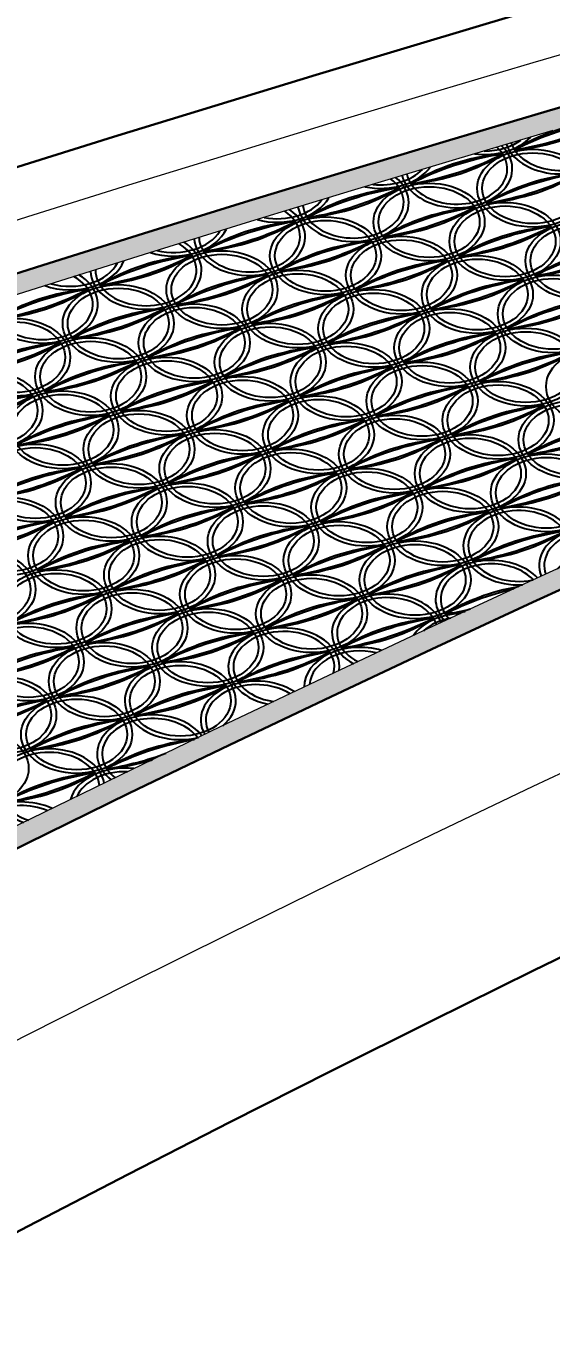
# Model space of a CAD drawing. Header units: millimetres. Extents: x 4628 to 974470, y 12613 to 383573.
# Drawn here: x 503573 to 508769, y 329091 to 341944 of the extents above; entities that cross this region are included whole.
import ezdxf

# ---------------------------------------------------------------- set-up
doc = ezdxf.new("R2010")
doc.units = ezdxf.units.MM
doc.linetypes.add('CENTER', pattern=[2, 1.25, -0.25, 0.25, -0.25])
for name, color, linetype, lineweight in [('标注', 3, 'Continuous', 18), ('桥 中心线', 5, 'CENTER', 15), ('桥 构造粗实', 1, 'Continuous', 30)]:
    doc.layers.add(name, color=color, linetype=linetype, lineweight=lineweight)
doc.styles.add('仿宋字', font='', dxfattribs={"width": 0.7})
doc.styles.get('仿宋字').set_extended_font_data('仿宋_GB2312')
doc.dimstyles.new('750', dxfattribs={"dimscale": 0, "dimtxt": 2.5, "dimasz": 1, "dimexe": 1, "dimexo": 1, "dimgap": 0, "dimtad": 0, "dimdec": 0, "dimlfac": 0.1, "dimrnd": 0.1, "dimzin": 12, "dimdsep": 46, "dimtxsty": '仿宋字', "dimblk": 'OBLIQUE', "dimcen": -1, "dimclrd": 256, "dimclre": 256, "dimclrt": 256, "dimadec": 4, "dimazin": 0, "dimtp": 2, "dimtm": 3, "dimtfac": 0.5, "dimtdec": 0, "dimtmove": 2, "dimatfit": 3, "dimldrblk": 'OBLIQUE', "dimfxl": 3, "dimfxlon": 1, "dimtvp": 0.7, "dimtolj": 1, "dimtzin": 12, "dimarcsym": 0})

# ---------------------------------------------------------------- blocks, each defined once
blk = doc.blocks.new('_Oblique')
at = {"color": 0, "linetype": 'ByBlock', "lineweight": -2}
blk.add_line((-0.5, -0.5), (0.5, 0.5), dxfattribs=at)
blk = doc.blocks.new('*D94')
at = {"layer": 'Defpoints', "color": 0}
for p in [(663589, 354869), (663589, 320810), (501589, 320390)]:
    blk.add_point(p, dxfattribs=at)
at = {"layer": '标注', "lineweight": -2}
for p, q in [((501589, 352869), (501589, 355869)), ((663589, 352869), (663589, 355869)), ((501589, 354869), (663589, 354869))]:
    blk.add_line(p, q, dxfattribs=at)
at = {"layer": '标注', "lineweight": -2, "xscale": 1000.0000020837, "yscale": 1000.0000020837, "zscale": 1000.0000020837, "rotation": 180}
blk.add_blockref('_Oblique', (501589, 354869), dxfattribs=at)
at = {"layer": '标注', "lineweight": -2, "xscale": 1000.0000020837, "yscale": 1000.0000020837, "zscale": 1000.0000020837}
blk.add_blockref('_Oblique', (663589, 354869), dxfattribs=at)
at = {"layer": '标注', "insert": (582589, 356619), "char_height": 2500, "attachment_point": 5, "style": '仿宋字'}
blk.add_mtext('\\A1;18×900', dxfattribs=at)
blk = doc.blocks.new('332323')
at = {"color": 8}
for centre, major_axis, start_param, end_param in [((27921, 19778), (550, 0), 3.385639, 6.836273), ((27921, 19778), (500, 0), 3.369774, 6.852097), ((28607, 18750), (-1697, 0), -1.433605, -0.835323), ((28959, 18221), (-2505, 0), -1.335396, -0.933532), ((27236, 20807), (1697, 0), -1.433605, -0.835323), ((26884, 21336), (-2505, 0), 1.806196, 2.208061), ((26896, 19444), (550, 0), 3.316794, 6.915192), ((27170, 19970), (-550, 0), 7.672953, 8.837377), ((27170, 19970), (-500, 0), 7.84933, 8.661), ((26896, 19444), (500, 0), 3.293228, 6.938761), ((27581, 18415), (-1697, 0), -1.433605, -0.835323), ((27933, 17886), (2505, 0), 1.806196, 2.208061), ((26211, 20472), (-1697, 0), 1.707987, 2.30627), ((25859, 21001), (2505, 0), -1.335396, -0.933532), ((27648, 19252), (-550, 0), 3.141593, 9.424778), ((27648, 19252), (-500, 0), 3.141593, 9.424778), ((26144, 19635), (550, 0), 4.423457, 5.813318), ((26144, 19635), (500, 0), 4.553985, 5.682791), ((25871, 19109), (-550, 0), 6.399004, 10.126196), ((25871, 19109), (-500, 0), 6.368473, 10.156776), ((28333, 18223), (1697, 0), 1.707987, 2.30627), ((28685, 17695), (-2505, 0), -1.335396, -0.933532), ((26963, 20281), (1697, 0), -1.433605, -0.835323), ((26610, 20809), (-2505, 0), 1.806196, 2.208061), ((25119, 19300), (-550, 0), 7.485188, 9.044364), ((26556, 18080), (-1697, 0), -1.433605, -0.835323), ((26908, 17551), (-2505, 0), -1.335396, -0.933532), ((25185, 20137), (-1697, 0), 1.707987, 2.30627), ((24833, 20666), (2505, 0), -1.335396, -0.933532), ((24845, 18774), (-550, 0), 6.349242, 10.185941), ((24845, 18774), (500, 0), 3.170948, 7.081148), ((25119, 19300), (500, 0), 4.450775, 5.795592), ((27308, 17889), (1697, 0), 1.707987, 2.30627), ((27660, 17360), (-2505, 0), -1.335396, -0.933532), ((25937, 19946), (-1697, 0), 1.707987, 2.30627), ((25585, 20475), (-2505, 0), 1.806196, 2.208061), ((25530, 17746), (1697, 0), 1.707987, 2.30627), ((25883, 17217), (-2505, 0), -1.335396, -0.933532), ((24160, 19803), (1697, 0), -1.433605, -0.835323), ((23808, 20332), (2505, 0), -1.335396, -0.933532), ((25597, 18583), (-550, 0), 3.141593, 9.424778), ((25597, 18583), (-500, 0), 3.141593, 9.424778), ((28126, 18534), (-550, 0), 3.141593, 9.424778), ((24093, 18966), (-550, 0), 7.425585, 9.113519), ((24093, 18966), (-500, 0), 7.518474, 9.020629), ((28059, 17697), (1697, 0), 1.707987, 2.30627), ((28412, 17168), (-2505, 0), -1.335396, -0.933532), ((26689, 19754), (-1697, 0), 1.707987, 2.30627), ((26337, 20283), (2505, 0), -1.335396, -0.933532), ((28126, 18534), (-500, 0), 3.141593, 9.424778), ((23820, 18439), (-550, 0), 6.309402, 10.235715), ((23820, 18439), (-500, 0), 6.267436, 10.277831), ((26282, 17554), (1697, 0), 1.707987, 2.30627), ((26634, 17025), (-2505, 0), -1.335396, -0.933532), ((24912, 19611), (-1697, 0), 1.707987, 2.30627), ((24560, 20140), (2505, 0), -1.335396, -0.933532), ((28811, 17506), (1697, 0), 1.707987, 2.30627), ((29163, 16977), (-2505, 0), -1.335396, -0.933532), ((27441, 19563), (-1697, 0), 1.707987, 2.30627), ((27088, 20092), (2505, 0), -1.335396, -0.933532), ((23068, 18631), (550, 0), 4.241313, 6.02461), ((23068, 18631), (500, 0), 4.324421, 5.94101), ((24505, 17411), (1697, 0), 1.707987, 2.30627), ((24857, 16882), (2505, 0), 1.806196, 2.208061), ((23135, 19468), (1697, 0), -1.433605, -0.835323), ((22782, 19997), (2505, 0), -1.335396, -0.933532), ((24572, 18248), (-550, 0), 3.141593, 9.424778), ((24572, 18248), (-500, 0), 3.141593, 9.424778), ((27034, 17363), (-1697, 0), -1.433605, -0.835323), ((27386, 16834), (-2505, 0), -1.335396, -0.933532), ((25664, 19420), (-1697, 0), 1.707987, 2.30627), ((25311, 19948), (-2505, 0), 1.806196, 2.208061), ((22794, 18105), (-550, 0), 6.279848, 10.275148), ((25257, 17219), (1697, 0), 1.707987, 2.30627), ((25609, 16691), (-2505, 0), -1.335396, -0.933532), ((23886, 19277), (-1697, 0), 1.707987, 2.30627), ((23534, 19805), (-2505, 0), 1.806196, 2.208061), ((25323, 18056), (-550, 0), 3.141593, 9.424778), ((22794, 18105), (-500, 0), 6.233677, 10.321525), ((23480, 17076), (-1697, 0), -1.433605, -0.835323), ((23832, 16547), (2505, 0), 1.806196, 2.208061), ((22109, 19133), (1697, 0), -1.433605, -0.835323), ((21757, 19662), (-2505, 0), 1.806196, 2.208061), ((27786, 17171), (-1697, 0), -1.433605, -0.835323), ((28138, 16642), (2505, 0), 1.806196, 2.208061), ((26415, 19228), (-1697, 0), 1.707987, 2.30627), ((26063, 19757), (-2505, 0), 1.806196, 2.208061), ((26009, 17028), (1697, 0), 1.707987, 2.30627), ((26361, 16499), (-2505, 0), -1.335396, -0.933532), ((24638, 19085), (-1697, 0), 1.707987, 2.30627), ((24286, 19614), (-2505, 0), 1.806196, 2.208061), ((26075, 17865), (-550, 0), 3.141593, 9.424778), ((26075, 17865), (-500, 0), 3.141593, 9.424778), ((28537, 16979), (1697, 0), 1.707987, 2.30627), ((28890, 16451), (-2505, 0), -1.335396, -0.933532), ((27167, 19037), (-1697, 0), 1.707987, 2.30627), ((26815, 19565), (2505, 0), -1.335396, -0.933532), ((24231, 16885), (1697, 0), 1.707987, 2.30627), ((24584, 16356), (-2505, 0), -1.335396, -0.933532), ((22861, 18942), (-1697, 0), 1.707987, 2.30627), ((22509, 19471), (-2505, 0), 1.806196, 2.208061), ((24298, 17722), (-550, 0), 3.141593, 9.424778), ((24298, 17722), (-500, 0), 3.141593, 9.424778), ((26760, 16836), (1697, 0), 1.707987, 2.30627), ((27113, 16307), (-2505, 0), -1.335396, -0.933532), ((25390, 18893), (-1697, 0), 1.707987, 2.30627), ((25038, 19422), (2505, 0), -1.335396, -0.933532), ((24983, 16693), (1697, 0), 1.707987, 2.30627), ((25335, 16164), (-2505, 0), -1.335396, -0.933532), ((23613, 18750), (1697, 0), -1.433605, -0.835323), ((23261, 19279), (2505, 0), -1.335396, -0.933532), ((25050, 17530), (-550, 0), 3.141593, 9.424778), ((25050, 17530), (-500, 0), 3.141593, 9.424778), ((27512, 16645), (1697, 0), 1.707987, 2.30627), ((27864, 16116), (-2505, 0), -1.335396, -0.933532), ((26142, 18702), (-1697, 0), 1.707987, 2.30627), ((25789, 19231), (2505, 0), -1.335396, -0.933532), ((23206, 16550), (1697, 0), 1.707987, 2.30627), ((23558, 16021), (-2505, 0), -1.335396, -0.933532), ((21836, 18607), (1697, 0), -1.433605, -0.835323), ((21483, 19136), (-2505, 0), 1.806196, 2.208061), ((25735, 16502), (-1697, 0), -1.433605, -0.835323), ((26087, 15973), (-2505, 0), -1.335396, -0.933532), ((24365, 18559), (1697, 0), -1.433605, -0.835323), ((24012, 19088), (2505, 0), -1.335396, -0.933532), ((25801, 17339), (-550, 0), 3.141593, 9.424778), ((28264, 16453), (-1697, 0), -1.433605, -0.835323), ((28616, 15924), (2505, 0), 1.806196, 2.208061), ((26893, 18510), (-1697, 0), 1.707987, 2.30627), ((26541, 19039), (-2505, 0), 1.806196, 2.208061), ((23958, 16358), (-1697, 0), -1.433605, -0.835323), ((24310, 15830), (2505, 0), 1.806196, 2.208061), ((22587, 18416), (-1697, 0), 1.707987, 2.30627), ((22235, 18944), (-2505, 0), 1.806196, 2.208061), ((24024, 17195), (-550, 0), 3.141593, 9.424778), ((24024, 17195), (-500, 0), 3.141593, 9.424778), ((26487, 16310), (1697, 0), 1.707987, 2.30627), ((26839, 15781), (-2505, 0), -1.335396, -0.933532), ((25116, 18367), (-1697, 0), 1.707987, 2.30627), ((24764, 18896), (-2505, 0), 1.806196, 2.208061), ((26553, 17147), (-550, 0), 3.141593, 9.424778), ((22247, 17052), (-550, 0), 3.141593, 9.424778), ((22247, 17052), (-500, 0), 3.141593, 9.424778), ((24776, 17004), (-550, 0), 3.141593, 9.424778), ((24776, 17004), (-500, 0), 3.141593, 9.424778), ((24710, 16167), (1697, 0), 1.707987, 2.30627), ((25062, 15638), (2505, 0), 1.806196, 2.208061), ((23339, 18224), (-1697, 0), 1.707987, 2.30627), ((22987, 18753), (-2505, 0), 1.806196, 2.208061), ((27238, 16119), (1697, 0), 1.707987, 2.30627), ((27591, 15590), (-2505, 0), -1.335396, -0.933532), ((25868, 18176), (-1697, 0), 1.707987, 2.30627), ((25516, 18704), (2505, 0), -1.335396, -0.933532), ((27305, 16956), (-550, 0), 3.141593, 9.424778), ((27305, 16956), (-500, 0), 3.141593, 9.424778), ((22932, 16024), (1697, 0), 1.707987, 2.30627), ((23285, 15495), (-2505, 0), -1.335396, -0.933532), ((21562, 18081), (-1697, 0), 1.707987, 2.30627), ((21210, 18610), (2505, 0), -1.335396, -0.933532), ((25461, 15975), (1697, 0), 1.707987, 2.30627), ((25814, 15447), (-2505, 0), -1.335396, -0.933532), ((24091, 18033), (1697, 0), -1.433605, -0.835323), ((23739, 18561), (2505, 0), -1.335396, -0.933532), ((25528, 16812), (-550, 0), 3.141593, 9.424778), ((25528, 16812), (-500, 0), 3.141593, 9.424778), ((27990, 15927), (-1697, 0), -1.433605, -0.835323), ((28342, 15398), (-2505, 0), -1.335396, -0.933532), ((26620, 17984), (-1697, 0), 1.707987, 2.30627), ((26268, 18513), (2505, 0), -1.335396, -0.933532), ((23684, 15832), (1697, 0), 1.707987, 2.30627), ((24036, 15303), (-2505, 0), -1.335396, -0.933532), ((22314, 17889), (1697, 0), -1.433605, -0.835323), ((21962, 18418), (-2505, 0), 1.806196, 2.208061), ((26280, 16621), (-550, 0), 3.141593, 9.424778), ((26213, 15784), (1697, 0), 1.707987, 2.30627), ((26565, 15255), (-2505, 0), -1.335396, -0.933532), ((24843, 17841), (-1697, 0), 1.707987, 2.30627), ((24490, 18370), (-2505, 0), 1.806196, 2.208061), ((28742, 15735), (1697, 0), 1.707987, 2.30627), ((29094, 15207), (-2505, 0), -1.335396, -0.933532), ((27372, 17793), (-1697, 0), 1.707987, 2.30627), ((27019, 18321), (-2505, 0), 1.806196, 2.208061), ((22725, 16335), (-550, 0), 3.141593, 9.424778), ((24436, 15641), (-1697, 0), -1.433605, -0.835323), ((24788, 15112), (-2505, 0), -1.335396, -0.933532), ((23066, 17698), (1697, 0), -1.433605, -0.835323), ((22713, 18227), (-2505, 0), 1.806196, 2.208061), ((26965, 15592), (1697, 0), 1.707987, 2.30627), ((27317, 15064), (-2505, 0), -1.335396, -0.933532), ((25594, 17649), (-1697, 0), 1.707987, 2.30627), ((25242, 18178), (2505, 0), -1.335396, -0.933532), ((27031, 16429), (-550, 0), 3.141593, 9.424778), ((27031, 16429), (-500, 0), 3.141593, 9.424778), ((22725, 16335), (-500, 0), 3.141593, 9.424778), ((25188, 15449), (1697, 0), 1.707987, 2.30627), ((25540, 14920), (2505, 0), 1.806196, 2.208061), ((23817, 17506), (-1697, 0), 1.707987, 2.30627), ((23465, 18035), (-2505, 0), 1.806196, 2.208061), ((25254, 16286), (-550, 0), 3.141593, 9.424778), ((25254, 16286), (-500, 0), 3.141593, 9.424778), ((23411, 15306), (1697, 0), 1.707987, 2.30627), ((23763, 14777), (-2505, 0), -1.335396, -0.933532), ((22040, 17363), (-1697, 0), 1.707987, 2.30627), ((21688, 17892), (2505, 0), -1.335396, -0.933532), ((26006, 16095), (-550, 0), 3.141593, 9.424778), ((27717, 15401), (1697, 0), 1.707987, 2.30627), ((28069, 14872), (-2505, 0), -1.335396, -0.933532), ((26346, 17458), (-1697, 0), 1.707987, 2.30627), ((25994, 17987), (2505, 0), -1.335396, -0.933532), ((25939, 15258), (-1697, 0), -1.433605, -0.835323), ((26292, 14729), (2505, 0), 1.806196, 2.208061), ((24569, 17315), (1697, 0), -1.433605, -0.835323), ((24217, 17844), (2505, 0), -1.335396, -0.933532), ((26006, 16095), (-500, 0), 3.141593, 9.424778), ((28468, 15209), (-1697, 0), -1.433605, -0.835323), ((28821, 14680), (-2505, 0), -1.335396, -0.933532), ((27098, 17266), (1697, 0), -1.433605, -0.835323), ((26746, 17795), (-2505, 0), 1.806196, 2.208061), ((24162, 15114), (1697, 0), 1.707987, 2.30627), ((24515, 14586), (-2505, 0), -1.335396, -0.933532), ((22792, 17172), (-1697, 0), 1.707987, 2.30627), ((22440, 17700), (-2505, 0), 1.806196, 2.208061), ((26691, 15066), (-1697, 0), -1.433605, -0.835323), ((27043, 14537), (-2505, 0), -1.335396, -0.933532), ((25321, 17123), (-1697, 0), 1.707987, 2.30627), ((24969, 17652), (-2505, 0), 1.806196, 2.208061), ((26758, 15903), (-550, 0), 3.141593, 9.424778), ((24914, 14923), (-1697, 0), -1.433605, -0.835323), ((25266, 14394), (2505, 0), 1.806196, 2.208061), ((23544, 16980), (1697, 0), -1.433605, -0.835323), ((23191, 17509), (-2505, 0), 1.806196, 2.208061), ((24981, 15760), (-550, 0), 3.141593, 9.424778), ((24981, 15760), (-500, 0), 3.141593, 9.424778), ((27510, 15712), (-550, 0), 8.947489, 14.20219), ((27510, 15712), (-500, 0), 8.725274, 14.423852), ((23137, 14780), (-1697, 0), -1.433605, -0.835323), ((23489, 14251), (-2505, 0), -1.335396, -0.933532), ((21767, 16837), (-1697, 0), 1.707987, 2.30627), ((21414, 17366), (2505, 0), -1.335396, -0.933532), ((23204, 15617), (-550, 0), 3.141593, 9.424778), ((23204, 15617), (-500, 0), 3.141593, 9.424778), ((25732, 15568), (-550, 0), 3.141593, 9.424778), ((27443, 14875), (1697, 0), 1.707987, 2.30627), ((27795, 14346), (-2505, 0), -1.335396, -0.933532), ((26073, 16932), (-1697, 0), 1.707987, 2.30627), ((25720, 17461), (-2505, 0), 1.806196, 2.208061), ((25666, 14731), (1697, 0), 1.707987, 2.30627), ((26018, 14203), (-2505, 0), -1.335396, -0.933532), ((24295, 16789), (-1697, 0), 1.707987, 2.30627), ((23943, 17317), (2505, 0), -1.335396, -0.933532), ((25732, 15568), (-500, 0), 3.141593, 9.424778), ((28195, 14683), (1697, 0), 1.707987, 2.30627), ((28547, 14154), (-2505, 0), -1.335396, -0.933532), ((26824, 16740), (-1697, 0), 1.707987, 2.30627), ((26472, 17269), (2505, 0), -1.335396, -0.933532), ((28261, 15520), (550, 0), 0.876478, 3.422414), ((28261, 15520), (500, 0), 0.907994, 3.391529), ((23889, 14588), (1697, 0), 1.707987, 2.30627), ((24241, 14059), (-2505, 0), -1.335396, -0.933532), ((22518, 16645), (-1697, 0), 1.707987, 2.30627), ((22166, 17174), (2505, 0), -1.335396, -0.933532), ((26418, 14540), (1697, 0), 1.707987, 2.30627), ((26770, 14011), (-2505, 0), -1.335396, -0.933532), ((25047, 16597), (1697, 0), -1.433605, -0.835323), ((24695, 17126), (2505, 0), -1.335396, -0.933532), ((26484, 15377), (-550, 0), 3.141593, 9.424778), ((26484, 15377), (-500, 0), 3.141593, 9.424778), ((22178, 15282), (-550, 0), 3.141593, 9.424778), ((22178, 15282), (-500, 0), 3.141593, 9.424778), ((24640, 14397), (1697, 0), 1.707987, 2.30627), ((24993, 13868), (-2505, 0), -1.335396, -0.933532), ((23270, 16454), (1697, 0), -1.433605, -0.835323), ((22918, 16983), (-2505, 0), 1.806196, 2.208061), ((27236, 15185), (-550, 0), 3.721895, 6.87167), ((25459, 15042), (-550, 0), 3.141593, 9.424778), ((27169, 14348), (-1697, 0), -1.433605, -0.835323), ((27522, 13820), (-2505, 0), -1.335396, -0.933532), ((25799, 16405), (1697, 0), -1.433605, -0.835323), ((25447, 16934), (-2505, 0), 1.806196, 2.208061), ((27236, 15185), (500, 0), 0.580434, 3.730397), ((25392, 14205), (-1697, 0), -1.433605, -0.835323), ((25744, 13676), (2505, 0), 1.806196, 2.208061), ((24022, 16262), (-1697, 0), 1.707987, 2.30627), ((23670, 16791), (-2505, 0), 1.806196, 2.208061), ((25459, 15042), (-500, 0), 3.141593, 9.424778), ((27921, 14157), (1697, 0), 1.819755, 2.30627), ((23615, 14062), (1697, 0), 1.707987, 2.30627), ((23967, 13533), (2505, 0), 1.806196, 2.208061), ((22245, 16119), (-1697, 0), 1.707987, 2.30627), ((21892, 16648), (2505, 0), -1.335396, -0.933532), ((23682, 14899), (-550, 0), 3.141593, 9.424778), ((23682, 14899), (-500, 0), 3.141593, 9.424778), ((26144, 14014), (1697, 0), 1.707987, 2.30627), ((26496, 13485), (2505, 0), 1.806196, 2.208061), ((24774, 16071), (-1697, 0), 1.707987, 2.30627), ((24421, 16600), (-2505, 0), 1.806196, 2.208061), ((26211, 14851), (-550, 0), 3.413294, 7.192027), ((26211, 14851), (-500, 0), 3.380687, 7.225052), ((28273, 13628), (-2505, 0), -1.237857, -0.933532), ((24367, 13870), (1697, 0), 1.707987, 2.30627), ((24719, 13342), (-2505, 0), -1.335396, -0.933532), ((22996, 15928), (-1697, 0), 1.707987, 2.30627), ((22644, 16456), (2505, 0), -1.335396, -0.933532), ((26962, 14659), (-550, 0), 4.764695, 5.83327), ((26198, 16743), (2505, 0), -1.335396, -1.232174), ((26551, 16214), (-1697, 0), 1.707987, 1.826091), ((25185, 14516), (550, 0), 6.193185, 10.707262), ((26896, 13822), (1697, 0), 1.707987, 2.30627), ((27248, 13293), (-2505, 0), -1.335396, -0.933532), ((25525, 15879), (1697, 0), -1.433605, -0.835323), ((25173, 16408), (2505, 0), -1.335396, -0.933532), ((26962, 14659), (-500, 0), 4.971971, 5.623384), ((25119, 13679), (1697, 0), 1.707987, 2.30627), ((25471, 13150), (-2505, 0), -1.335396, -0.933532), ((23748, 15736), (1697, 0), -1.433605, -0.835323), ((23396, 16265), (-2505, 0), 1.806196, 2.208061), ((25185, 14516), (500, 0), 6.109099, 10.791945), ((23341, 13536), (-1697, 0), -1.433605, -0.835323), ((23694, 13007), (-2505, 0), -1.335396, -0.933532), ((21971, 15593), (1697, 0), -1.433605, -0.835323), ((21619, 16122), (-2505, 0), 1.806196, 2.208061), ((25870, 13487), (-1697, 0), -1.433605, -0.835323), ((26223, 12959), (2505, 0), 1.806196, 2.208061), ((24500, 15545), (1697, 0), -1.433605, -0.835323), ((24148, 16073), (-2505, 0), 1.806196, 2.208061), ((25937, 14324), (550, 0), 1.168114, 3.159411), ((25937, 14324), (500, 0), 1.234631, 3.092385), ((24160, 14181), (-550, 0), 8.72442, 14.47355), ((24160, 14181), (-500, 0), 3.141593, 9.424778), ((22383, 14038), (-550, 0), 3.141593, 9.424778), ((24093, 13344), (1697, 0), 1.707987, 2.30627), ((24445, 12815), (2505, 0), 1.806196, 2.208061), ((22723, 15401), (1697, 0), -1.433605, -0.835323), ((22371, 15930), (2505, 0), -1.335396, -0.933532), ((24912, 13990), (550, 0), 0.816868, 3.522427), ((22383, 14038), (-500, 0), 3.141593, 9.424778), ((24845, 13153), (1697, 0), 1.707987, 2.30627), ((25197, 12624), (-2505, 0), -1.335396, -0.933532), ((23475, 15210), (-1697, 0), 1.707987, 2.30627), ((23122, 15739), (2505, 0), -1.335396, -0.933532), ((24912, 13990), (500, 0), 0.839197, 3.499685), ((23068, 13010), (1697, 0), 1.707987, 2.30627), ((23420, 12481), (-2505, 0), -1.335396, -0.933532), ((21697, 15067), (-1697, 0), 1.707987, 2.30627), ((21345, 15595), (2505, 0), -1.335396, -0.933532), ((23134, 13847), (-550, 0), 3.141593, 9.424778), ((23134, 13847), (-500, 0), 3.141593, 9.424778), ((23886, 13655), (550, 0), 0.481736, 3.868774), ((22109, 13512), (-550, 0), 3.141593, 9.424778), ((23820, 12818), (-1697, 0), -1.433605, -0.835323), ((24172, 12289), (-2505, 0), -1.335396, -0.933532), ((22449, 14875), (1697, 0), -1.433605, -0.835323), ((22097, 15404), (-2505, 0), 1.806196, 2.208061), ((23886, 13655), (500, 0), 0.469452, 3.880559), ((24571, 12626), (-1697, 0), -1.411681, -0.835323), ((24924, 12098), (-2505, 0), -1.316806, -0.933532), ((22861, 13320), (-550, 0), 3.259631, 7.385075), ((22861, 13320), (-500, 0), 3.205224, 7.439481), ((22849, 15212), (2505, 0), -1.335396, -1.08609), ((23613, 13129), (-550, 0), 4.550378, 6.091625), ((23201, 14684), (-1697, 0), 1.707987, 1.983088), ((23546, 12292), (1697, 0), 1.707987, 2.30627), ((23898, 11763), (-2505, 0), -1.335396, -0.933532), ((22176, 14349), (-1697, 0), 1.707987, 2.30627), ((21823, 14878), (2505, 0), -1.335396, -0.933532), ((23613, 13129), (500, 0), 1.519339, 2.840325), ((22587, 12794), (-550, 0), 4.123087, 6.528923), ((22587, 12794), (-500, 0), 4.162361, 6.4898)]:
    blk.add_ellipse(centre, major_axis=major_axis, ratio=0.7, start_param=start_param, end_param=end_param, dxfattribs=at)
for centre, major_axis in [((26622, 18917), (550, 0)), ((26622, 18917), (500, 0)), ((27374, 18726), (550, 0)), ((27374, 18726), (500, 0)), ((26349, 18391), (550, 0)), ((26349, 18391), (500, 0)), ((27100, 18200), (550, 0)), ((27100, 18200), (500, 0)), ((25323, 18056), (500, 0)), ((27852, 18008), (550, 0)), ((27852, 18008), (500, 0)), ((23546, 17913), (550, 0)), ((23546, 17913), (500, 0)), ((26827, 17673), (550, 0)), ((26827, 17673), (500, 0)), ((22521, 17579), (550, 0)), ((22521, 17579), (500, 0)), ((27579, 17482), (550, 0)), ((23273, 17387), (550, 0)), ((23273, 17387), (500, 0)), ((27579, 17482), (500, 0)), ((25801, 17339), (500, 0)), ((28330, 17290), (550, 0)), ((26553, 17147), (500, 0)), ((22999, 16861), (550, 0)), ((22999, 16861), (500, 0)), ((28057, 16764), (550, 0)), ((28057, 16764), (500, 0)), ((23751, 16669), (550, 0)), ((23751, 16669), (500, 0)), ((26280, 16621), (500, 0)), ((24503, 16478), (550, 0)), ((24503, 16478), (500, 0)), ((27783, 16238), (550, 0)), ((27783, 16238), (500, 0)), ((23477, 16143), (550, 0)), ((23477, 16143), (500, 0)), ((24229, 15951), (550, 0)), ((24229, 15951), (500, 0)), ((26758, 15903), (500, 0)), ((22452, 15808), (550, 0)), ((22452, 15808), (500, 0)), ((23955, 15425), (550, 0)), ((23955, 15425), (500, 0)), ((24707, 15234), (550, 0)), ((24707, 15234), (500, 0)), ((22930, 15091), (550, 0)), ((22930, 15091), (500, 0)), ((24433, 14708), (550, 0)), ((24433, 14708), (500, 0)), ((22656, 14564), (550, 0)), ((22656, 14564), (500, 0)), ((23408, 14373), (550, 0)), ((23408, 14373), (500, 0))]:
    blk.add_ellipse(centre, major_axis=major_axis, ratio=0.7, dxfattribs=at)

msp = doc.modelspace()

# ---------------------------------------------------------------- hatches: boundary and pattern name
h = msp.add_hatch(color=8)
h.paths.add_polyline_path([(465800, 324759.2), (466798.6, 325222.9), (467797.1, 325682.5), (468795.6, 326138.2), (469794.1, 326589.9), (470792.5, 327037.6), (471791, 327481.3), (472789.5, 327921.1), (473788, 328356.8), (474786.4, 328788.6), (475784.9, 329216.4), (476783.3, 329640.2), (477781.8, 330060.1), (478780.2, 330475.9), (479778.6, 330887.8), (480777, 331295.7), (481775.4, 331699.6), (482773.8, 332099.5), (483772.2, 332495.4), (484770.6, 332887.4), (485769, 333275.4), (486767.4, 333659.4), (487765.8, 334039.4), (488764.1, 334415.4), (489762.5, 334787.4), (490760.9, 335155.5), (491759.2, 335519.6), (492757.5, 335879.7), (493755.9, 336235.8), (494754.2, 336588), (495752.5, 336936.1), (496750.9, 337280.3), (497749.2, 337620.5), (498747.5, 337956.7), (499745.8, 338289), (500744.1, 338617.2), (501742.3, 338941.5), (502740.6, 339261.8), (503738.9, 339578.1), (504737.2, 339890.4), (505735.4, 340198.8), (506733.7, 340503.1), (507731.9, 340803.5), (508730.2, 341100), (509728.4, 341392.4), (510726.6, 341680.8), (511724.9, 341965.3), (512723.1, 342245.8), (513721.3, 342522.3), (514719.5, 342794.8), (515717.7, 343063.4), (516715.9, 343327.9), (517714.1, 343588.5), (518712.3, 343845.1), (519710.5, 344097.8), (520708.7, 344346.4), (521706.8, 344591.1), (522705, 344831.8), (523703.2, 345068.5), (524701.3, 345301.2), (525699.5, 345530), (526697.6, 345754.8), (527695.8, 345975.6), (528693.9, 346192.4), (529692.1, 346405.2), (530690.2, 346614.1), (531688.3, 346818.9), (532686.4, 347019.8), (533684.6, 347216.8), (534682.7, 347409.7), (535680.8, 347598.7), (536678.9, 347783.6), (537677, 347964.6), (538675.1, 348141.7), (539496, 348284, -0.9291183), (539640.6, 347499.4), (539588.7, 347485.8), (538588.7, 347218.1), (537588.7, 346944), (536588.7, 346663.5), (535588.7, 346376.8), (534588.7, 346083.7), (533588.7, 345784.3), (532588.7, 345478.5), (531588.7, 345166.4), (530588.7, 344848), (529588.7, 344523.2), (528588.7, 344192.1), (527588.7, 343854.7), (526588.7, 343510.9), (525588.7, 343160.8), (524588.7, 342804.4), (523588.7, 342441.7), (522588.7, 342072.6), (521588.7, 341697.2), (520588.7, 341315.5), (519588.7, 340927.5), (518588.7, 340533.1), (517588.7, 340132.4), (516588.7, 339725.3), (515588.7, 339312), (514588.7, 338892.3), (513588.7, 338466.3), (512588.7, 338034), (511588.7, 337595.4), (510588.7, 337150.4), (509588.7, 336699.1), (508588.7, 336241.5), (507588.7, 335777.6), (506588.7, 335307.3), (505588.7, 334830.8), (504588.7, 334347.9), (503588.7, 333858.7), (502588.7, 333363.1), (501588.7, 332861.3), (500588.7, 332353.1), (499588.7, 331838.7), (498588.7, 331317.9), (497588.7, 330790.8), (496588.7, 330257.3), (495588.7, 329717.6), (494588.7, 329171.5), (493588.7, 328619.2), (492588.7, 328060.5), (491588.7, 327495.5), (490588.7, 326924.1), (489588.7, 326346.5), (488588.7, 325762.6), (487588.7, 325172.3), (486588.7, 324575.7), (485588.7, 323972.8), (484588.7, 323363.6), (483588.7, 322748.1), (483332.9, 322589), (462593.2, 322399.9, -0.7595159), (462379.6, 323140.4), (462804.5, 323344.4), (463803, 323820), (464801.5, 324291.6)])
h.paths.add_polyline_path([(483483.5, 322918.2), (483274.9, 322788.5), (462591.3, 322599.9, -0.7425297), (462477.3, 322965.4), (462890.8, 323164), (463888.7, 323639.3), (464886.6, 324110.6), (465884.6, 324578), (466882.5, 325041.3), (467880.4, 325500.7), (468878.3, 325956.1), (469876.2, 326407.5), (470874.1, 326855), (471871.9, 327298.4), (472869.8, 327737.9), (473867.6, 328173.4), (474865.5, 328604.9), (475863.3, 329032.4), (476861.1, 329456), (477859, 329875.6), (478856.8, 330291.2), (479854.6, 330702.8), (480852.4, 331110.4), (481850.1, 331514), (482847.9, 331913.7), (483845.7, 332309.4), (484843.4, 332701.1), (485841.1, 333088.8), (486838.9, 333472.6), (487836.6, 333852.3), (488834.3, 334228.1), (489832, 334599.9), (490829.7, 334967.7), (491827.4, 335331.6), (492825.1, 335691.4), (493822.7, 336047.3), (494820.4, 336399.2), (495818.1, 336747.2), (496815.7, 337091.1), (497813.3, 337431.1), (498811, 337767.1), (499808.6, 338099.1), (500806.2, 338427.1), (501803.8, 338751.2), (502801.4, 339071.2), (503799, 339387.3), (504796.5, 339699.4), (505794.1, 340007.6), (506791.7, 340311.7), (507789.2, 340611.9), (508786.8, 340908.1), (509784.3, 341200.3), (510781.8, 341488.6), (511779.3, 341772.9), (512776.8, 342053.1), (513774.3, 342329.5), (514771.8, 342601.8), (515769.3, 342870.1), (516766.8, 343134.5), (517764.3, 343394.9), (518761.7, 343651.4), (519759.2, 343903.8), (520756.7, 344152.3), (521754.1, 344396.8), (522751.5, 344637.3), (523749, 344873.8), (524746.4, 345106.4), (525743.8, 345335), (526741.2, 345559.6), (527738.6, 345780.2), (528736, 345996.8), (529733.4, 346209.5), (530730.8, 346418.2), (531728.2, 346622.9), (532725.5, 346823.7), (533722.9, 347020.5), (534720.3, 347213.3), (535717.6, 347402.1), (536715, 347586.9), (537712.3, 347767.8), (538709.6, 347944.7), (539487.9, 348079.6, -1.0024675), (539590, 347692.9), (539537.6, 347679.2), (538536.4, 347411.1), (537535.3, 347136.7), (536534.2, 346856), (535533, 346568.9), (534531.9, 346275.5), (533530.8, 345975.7), (532529.7, 345669.6), (531528.6, 345357.1), (530527.5, 345038.4), (529526.4, 344713.2), (528525.3, 344381.8), (527524.2, 344044), (526523.2, 343699.9), (525522.1, 343349.4), (524521.1, 342992.6), (523520, 342629.5), (522519, 342260.1), (521517.9, 341884.3), (520516.9, 341502.2), (519515.9, 341113.7), (518514.8, 340718.9), (517513.8, 340317.8), (516512.8, 339910.4), (515511.8, 339496.6), (514510.8, 339076.5), (513509.9, 338650.1), (512508.9, 338217.4), (511507.9, 337778.3), (510506.9, 337332.9), (509506, 336881.2), (508505, 336423.2), (507504.1, 335958.8), (506503.2, 335488.1), (505502.2, 335011.1), (504501.3, 334527.8), (503500.4, 334038.1), (502499.5, 333542.1), (501498.6, 333039.8), (500497.7, 332531.2), (499496.8, 332016.3), (498495.9, 331495), (497495, 330967.5), (496494.2, 330433.6), (495493.3, 329893.4), (494492.4, 329346.8), (493491.6, 328794), (492490.8, 328234.8), (491489.9, 327669.4), (490489.1, 327097.6), (489488.3, 326519.5), (488487.5, 325935), (487486.7, 325344.3), (486485.9, 324747.2), (485485.1, 324143.9), (484484.3, 323534.2)], flags=16)

# ---------------------------------------------------------------- linework, layer by layer
at = {"layer": '桥 中心线', "color": 8, "ltscale": 3000}
msp.add_lwpolyline([(509588.7, 341872.5), (508588.7, 341579.5), (507588.7, 341282.6), (506588.7, 340981.7), (505588.7, 340676.8), (504588.7, 340367.9), (503588.7, 340055), (502588.7, 339738.2), (501588.7, 339417.3), (500588.7, 339092.5), (499588.7, 338763.7), (498588.7, 338430.9), (497588.7, 338094.1), (496588.7, 337753.3), (495588.7, 337408.5), (494588.7, 337059.8)], dxfattribs=at)
at = {"layer": '桥 中心线', "ltscale": 3000}
msp.add_lwpolyline([(509588.7, 334889.4), (508588.7, 334417.6), (507588.7, 333939.4), (506588.7, 333454.8), (505588.7, 332963.7), (504588.7, 332466.3), (503588.7, 331962.4), (502588.7, 331452.1), (501588.7, 330935.4), (500588.7, 330412.3), (499588.7, 329882.7), (498588.7, 329346.7), (497588.7, 328804.4), (496588.7, 328255.6), (495588.7, 327700.3), (494588.7, 327138.7)], dxfattribs=at)
at = {"layer": '桥 构造粗实'}
for points in [[(509449, 342352.6), (508447.3, 342059.1), (507445.5, 341761.7), (506443.8, 341460.2), (505442, 341154.8), (504440.3, 340845.3), (503438.6, 340531.9), (502436.8, 340214.5), (501435.1, 339893.1), (500433.4, 339567.7), (499431.7, 339238.4), (498430, 338905), (497428.3, 338567.6), (496426.6, 338226.3), (495424.9, 337880.9), (494423.2, 337531.6)], [(509728.4, 341392.4), (508730.2, 341100), (507731.9, 340803.5), (506733.7, 340503.1), (505735.4, 340198.8), (504737.2, 339890.4), (503738.9, 339578.1), (502740.6, 339261.8), (501742.3, 338941.5), (500744.1, 338617.2), (499745.8, 338289), (498747.5, 337956.7), (497749.2, 337620.5), (496750.9, 337280.3), (495752.5, 336936.1), (494754.2, 336588), (493755.9, 336235.8)], [(509588.7, 336699.1), (508588.7, 336241.5), (507588.7, 335777.6), (506588.7, 335307.3), (505588.7, 334830.8), (504588.7, 334347.9), (503588.7, 333858.7), (502588.7, 333363.1), (501588.7, 332861.3), (500588.7, 332353.1), (499588.7, 331838.7), (498588.7, 331317.9), (497588.7, 330790.8), (496588.7, 330257.3), (495588.7, 329717.6), (494588.7, 329171.5)], [(509588.7, 336699.1), (508588.7, 336241.5), (507588.7, 335777.6), (506588.7, 335307.3), (505588.7, 334830.8), (504588.7, 334347.9), (503588.7, 333858.7), (502588.7, 333363.1), (501588.7, 332861.3), (500588.7, 332353.1), (499588.7, 331838.7), (498588.7, 331317.9), (497588.7, 330790.8), (496588.7, 330257.3), (495588.7, 329717.6), (494588.7, 329171.5)], [(509588.7, 333079.7), (508588.7, 332593.7), (507588.7, 332101.2), (506588.7, 331602.2), (505588.7, 331096.7), (504588.7, 330584.7), (503588.7, 330066.1), (502588.7, 329541.1), (501588.7, 329009.5), (500588.7, 328471.4), (499588.7, 327926.8), (498588.7, 327375.6), (497588.7, 326818), (496588.7, 326253.8), (495588.7, 325683.1), (494588.7, 325105.8), (493588.7, 324522.1), (492588.7, 323931.8), (491588.7, 323335), (490588.7, 322731.7), (489588.7, 322121.8), (488588.7, 321505.5), (487991.8, 321133.6)]]:
    msp.add_lwpolyline(points, dxfattribs=at)
at = {"layer": '桥 构造粗实', "color": 252, "lineweight": 15}
for points in [[(508786.8, 340908.1), (507789.2, 340611.9), (506791.7, 340311.7), (505794.1, 340007.6), (504796.5, 339699.4), (503799, 339387.3), (502801.4, 339071.2), (501803.8, 338751.2), (500806.2, 338427.1), (499808.6, 338099.1), (498811, 337767.1), (497813.3, 337431.1), (496815.7, 337091.1), (495818.1, 336747.2), (494820.4, 336399.2), (493822.7, 336047.3)], [(509506, 336881.2), (508505, 336423.2), (507504.1, 335958.8), (506503.2, 335488.1), (505502.2, 335011.1), (504501.3, 334527.8), (503500.4, 334038.1), (502499.5, 333542.1), (501498.6, 333039.8), (500497.7, 332531.2), (499496.8, 332016.3), (498495.9, 331495), (497495, 330967.5), (496494.2, 330433.6), (495493.3, 329893.4), (494492.4, 329346.8)]]:
    msp.add_lwpolyline(points, dxfattribs=at)

# ---------------------------------------------------------------- block references
msp.add_blockref('332323', (480940, 321086.5))

# ---------------------------------------------------------------- dimensions: what is measured, and where the dimension line sits
at = {"layer": '标注'}
dim = msp.add_linear_dim(base=(663588.7, 354868.6), p1=(501588.7, 320389.9), p2=(663588.7, 320809.5), text='18×900', dimstyle='750', override={"dimscale": 1000.000002, "dimfxl": 2}, dxfattribs=at)
dim.commit()
dim.dimension.update_dxf_attribs({"geometry": '*D94', "text_midpoint": (582588.7, 356618.6)})

doc.saveas('drawing.dxf')
